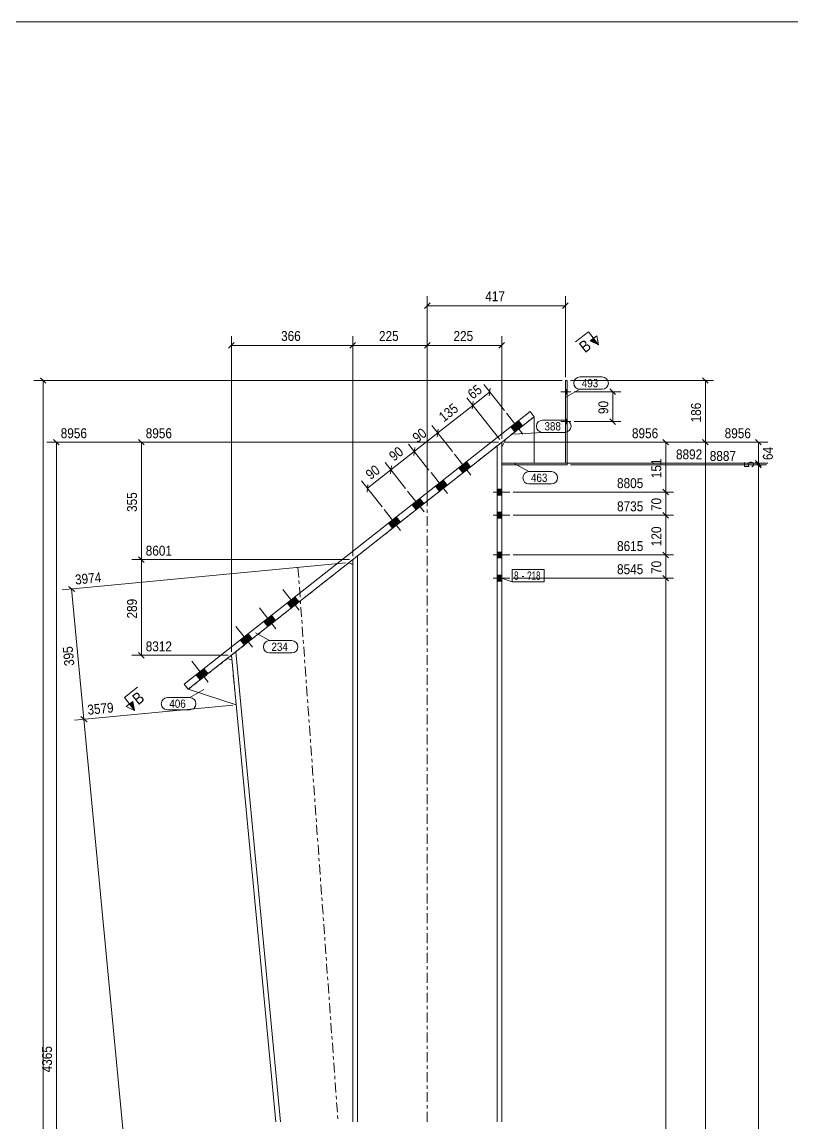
# Model space of a CAD drawing. Header units: millimetres. Extents: x 2 to 579, y 1 to 825.
# Drawn here: x 126.8 to 359.3, y 492.7 to 825 of the extents above; entities that cross this region are included whole.
import ezdxf

# ---------------------------------------------------------------- set-up
doc = ezdxf.new("R2010")
doc.units = ezdxf.units.MM
for name, pattern in [('XKITLINE00', [0]), ('XKITLINE01', [4, 1, -1, 1, -1]), ('XKITLINE03', [6, 3, -1, 1, -1])]:
    doc.linetypes.add(name, pattern=pattern)
for name, color, linetype, lineweight in [('Bolt', 3, 'Continuous', 0), ('BoltMark', 7, 'Continuous', 0), ('Dimensions', 7, 'Continuous', 0), ('DrawingSheet', 5, 'Continuous', 0), ('Part', 2, 'Continuous', 0), ('PartMark', 7, 'Continuous', 0), ('Section', 6, 'Continuous', 0)]:
    doc.layers.add(name, color=color, linetype=linetype, lineweight=lineweight)
doc.styles.add('ARIAL', font='ARIAL.TTF')
doc.styles.add('ARIAL_NARROW', font='ARIALN.TTF')

# ---------------------------------------------------------------- blocks, each defined once
blk = doc.blocks.new('*A3')
at = {"layer": 'Bolt'}
for points in [[(275.65, 701.19), (274.42, 702.76), (276.77, 704.61), (278.01, 703.04)], [(275.65, 701.19), (274.42, 702.76), (276.77, 704.61), (278.01, 703.04)], [(259.95, 688.8), (258.71, 690.37), (261.07, 692.23), (262.3, 690.66)], [(259.95, 688.8), (258.71, 690.37), (261.07, 692.23), (262.3, 690.66)], [(252.88, 683.23), (251.64, 684.8), (254, 686.66), (255.24, 685.09)], [(252.88, 683.23), (251.64, 684.8), (254, 686.66), (255.24, 685.09)], [(245.81, 677.66), (244.57, 679.23), (246.93, 681.09), (248.17, 679.52)], [(245.81, 677.66), (244.57, 679.23), (246.93, 681.09), (248.17, 679.52)], [(238.74, 672.09), (237.51, 673.66), (239.86, 675.52), (241.1, 673.95)], [(238.74, 672.09), (237.51, 673.66), (239.86, 675.52), (241.1, 673.95)], [(208.12, 647.94), (206.88, 649.51), (209.23, 651.37), (210.47, 649.8)], [(208.12, 647.94), (206.88, 649.51), (209.23, 651.37), (210.47, 649.8)], [(201.05, 642.37), (199.81, 643.94), (202.17, 645.8), (203.41, 644.23)], [(201.05, 642.37), (199.81, 643.94), (202.17, 645.8), (203.41, 644.23)], [(193.98, 636.8), (192.74, 638.37), (195.1, 640.23), (196.34, 638.66)], [(193.98, 636.8), (192.74, 638.37), (195.1, 640.23), (196.34, 638.66)], [(180.63, 626.28), (179.39, 627.85), (181.75, 629.7), (182.99, 628.13)], [(180.63, 626.28), (179.39, 627.85), (181.75, 629.7), (182.99, 628.13)]]:
    blk.add_hatch(color=3, dxfattribs=at).paths.add_polyline_path(points, flags=17)
at = {"layer": 'Bolt', "color": 3, "linetype": 'XKITLINE00', "lineweight": 0}
for p, q in [((278.07, 700.54), (273.12, 706.83)), ((278.07, 700.54), (273.12, 706.83)), ((278.01, 703.04), (276.77, 704.61)), ((278.01, 703.04), (276.77, 704.61)), ((275.65, 701.19), (274.42, 702.76)), ((275.65, 701.19), (274.42, 702.76)), ((262.36, 688.16), (257.41, 694.44)), ((262.36, 688.16), (257.41, 694.44)), ((262.3, 690.66), (261.07, 692.23)), ((262.3, 690.66), (261.07, 692.23)), ((255.3, 682.59), (250.34, 688.87)), ((255.3, 682.59), (250.34, 688.87)), ((259.95, 688.8), (258.71, 690.37)), ((259.95, 688.8), (258.71, 690.37)), ((252.88, 683.23), (251.64, 684.8)), ((252.88, 683.23), (251.64, 684.8)), ((255.24, 685.09), (254, 686.66)), ((255.24, 685.09), (254, 686.66)), ((248.23, 677.02), (243.28, 683.3)), ((248.23, 677.02), (243.28, 683.3)), ((245.81, 677.66), (244.57, 679.23)), ((245.81, 677.66), (244.57, 679.23)), ((248.17, 679.52), (246.93, 681.09)), ((248.17, 679.52), (246.93, 681.09)), ((241.16, 671.45), (236.21, 677.73)), ((241.16, 671.45), (236.21, 677.73)), ((241.1, 673.95), (239.86, 675.52)), ((241.1, 673.95), (239.86, 675.52)), ((238.74, 672.09), (237.51, 673.66)), ((238.74, 672.09), (237.51, 673.66)), ((210.53, 647.3), (205.58, 653.58)), ((210.53, 647.3), (205.58, 653.58)), ((210.47, 649.8), (209.23, 651.37)), ((210.47, 649.8), (209.23, 651.37)), ((203.47, 641.73), (198.51, 648.01)), ((203.47, 641.73), (198.51, 648.01)), ((208.12, 647.94), (206.88, 649.51)), ((208.12, 647.94), (206.88, 649.51)), ((203.41, 644.23), (202.17, 645.8)), ((203.41, 644.23), (202.17, 645.8)), ((196.4, 636.16), (191.44, 642.44)), ((196.4, 636.16), (191.44, 642.44)), ((201.05, 642.37), (199.81, 643.94)), ((201.05, 642.37), (199.81, 643.94)), ((193.98, 636.8), (192.74, 638.37)), ((193.98, 636.8), (192.74, 638.37)), ((196.34, 638.66), (195.1, 640.23)), ((196.34, 638.66), (195.1, 640.23)), ((183.05, 625.63), (178.09, 631.92)), ((183.05, 625.63), (178.09, 631.92)), ((182.99, 628.13), (181.75, 629.7)), ((182.99, 628.13), (181.75, 629.7)), ((180.63, 626.28), (179.39, 627.85)), ((180.63, 626.28), (179.39, 627.85))]:
    blk.add_line(p, q, dxfattribs=at)
blk = doc.blocks.new('*A4')
at = {"layer": 'Bolt'}
for points in [[(271.71, 682.1), (270.31, 682.1), (270.31, 683.9), (271.71, 683.9)], [(271.71, 682.1), (270.31, 682.1), (270.31, 683.9), (271.71, 683.9)], [(271.71, 675.1), (270.31, 675.1), (270.31, 676.9), (271.71, 676.9)], [(271.71, 675.1), (270.31, 675.1), (270.31, 676.9), (271.71, 676.9)], [(271.71, 663.1), (270.31, 663.1), (270.31, 664.9), (271.71, 664.9)], [(271.71, 663.1), (270.31, 663.1), (270.31, 664.9), (271.71, 664.9)], [(271.71, 656.1), (270.31, 656.1), (270.31, 657.9), (271.71, 657.9)], [(271.71, 656.1), (270.31, 656.1), (270.31, 657.9), (271.71, 657.9)]]:
    blk.add_hatch(color=3, dxfattribs=at).paths.add_polyline_path(points, flags=17)
at = {"layer": 'Bolt', "color": 3, "linetype": 'XKITLINE00', "lineweight": 0}
for p, q in [((269.11, 683), (274.11, 683)), ((269.11, 683), (274.11, 683)), ((270.31, 683.9), (271.71, 683.9)), ((270.31, 683.9), (271.71, 683.9)), ((270.31, 682.1), (271.71, 682.1)), ((270.31, 682.1), (271.71, 682.1)), ((269.11, 676), (274.11, 676)), ((269.11, 676), (274.11, 676)), ((270.31, 676.9), (271.71, 676.9)), ((270.31, 676.9), (271.71, 676.9)), ((270.31, 675.1), (271.71, 675.1)), ((270.31, 675.1), (271.71, 675.1)), ((270.31, 664.9), (271.71, 664.9)), ((270.31, 664.9), (271.71, 664.9)), ((269.11, 664), (274.11, 664)), ((269.11, 664), (274.11, 664)), ((270.31, 663.1), (271.71, 663.1)), ((270.31, 663.1), (271.71, 663.1)), ((270.31, 657.9), (271.71, 657.9)), ((270.31, 657.9), (271.71, 657.9)), ((269.11, 657), (274.11, 657)), ((269.11, 657), (274.11, 657)), ((270.31, 656.1), (271.71, 656.1)), ((270.31, 656.1), (271.71, 656.1))]:
    blk.add_line(p, q, dxfattribs=at)
blk = doc.blocks.new('*A5')
at = {"layer": 'Bolt'}
for points in [[(290.91, 714.01), (291.41, 714.01), (291.41, 712.61), (290.91, 712.61)], [(290.91, 705.01), (291.41, 705.01), (291.41, 703.61), (290.91, 703.61)]]:
    blk.add_hatch(color=3, dxfattribs=at).paths.add_polyline_path(points, flags=17)
at = {"layer": 'Bolt', "color": 3, "linetype": 'XKITLINE00', "lineweight": 0}
for p, q in [((289.57, 713.31), (292.57, 713.31)), ((290.91, 714.01), (291.41, 714.01)), ((290.91, 712.61), (291.41, 712.61)), ((290.91, 705.01), (291.41, 705.01)), ((289.57, 704.31), (292.57, 704.31)), ((290.91, 703.61), (291.41, 703.61))]:
    blk.add_line(p, q, dxfattribs=at)
blk = doc.blocks.new('*A6')
at = {"layer": 'Bolt'}
for points in [[(290.91, 714.01), (291.41, 714.01), (291.41, 712.61), (290.91, 712.61)], [(290.91, 705.01), (291.41, 705.01), (291.41, 703.61), (290.91, 703.61)]]:
    blk.add_hatch(color=3, dxfattribs=at).paths.add_polyline_path(points, flags=17)
at = {"layer": 'Bolt', "color": 3, "linetype": 'XKITLINE00', "lineweight": 0}
for p, q in [((289.57, 713.31), (292.57, 713.31)), ((290.91, 714.01), (291.41, 714.01)), ((290.91, 712.61), (291.41, 712.61)), ((290.91, 705.01), (291.41, 705.01)), ((289.57, 704.31), (292.57, 704.31)), ((290.91, 703.61), (291.41, 703.61))]:
    blk.add_line(p, q, dxfattribs=at)
blk = doc.blocks.new('*A10')
at = {"layer": 'Part', "color": 2, "linetype": 'XKITLINE00', "lineweight": 0}
for p, q in [((280.23, 707.34), (175.78, 625)), ((177.02, 623.43), (281.47, 705.77)), ((281.47, 705.77), (280.23, 707.34)), ((175.78, 625), (177.02, 623.43))]:
    blk.add_line(p, q, dxfattribs=at)
blk = doc.blocks.new('*A11')
at = {"layer": 'Part', "color": 7, "linetype": 'XKITLINE01', "lineweight": 0}
blk.add_line((271.71, 698.08), (226.71, 662.6), dxfattribs=at)
at = {"layer": 'Part', "color": 2, "linetype": 'XKITLINE00', "lineweight": 0}
for p, q in [((271.71, 492.78), (271.71, 698.08)), ((270.31, 696.97), (270.31, 492.78)), ((226.71, 662.6), (226.71, 492.78)), ((228.11, 663.71), (228.11, 492.78))]:
    blk.add_line(p, q, dxfattribs=at)
at = {"layer": 'Part', "color": 7, "linetype": 'XKITLINE03', "lineweight": 0}
blk.add_line((249.21, 492.78), (249.21, 690.34), dxfattribs=at)
blk = doc.blocks.new('*A12')
at = {"layer": 'Part', "color": 2, "linetype": 'XKITLINE00', "lineweight": 0}
for p, q in [((291.41, 691.71), (271.71, 691.71)), ((271.71, 691.21), (291.41, 691.21)), ((291.41, 691.21), (291.41, 691.71))]:
    blk.add_line(p, q, dxfattribs=at)
at = {"layer": 'Part', "color": 7, "linetype": 'XKITLINE01', "lineweight": 0}
blk.add_line((271.71, 691.71), (271.71, 691.21), dxfattribs=at)
blk = doc.blocks.new('*A13')
at = {"layer": 'Part', "color": 2, "linetype": 'XKITLINE00', "lineweight": 0}
for p, q in [((291.41, 716.71), (290.91, 716.71)), ((290.91, 716.71), (290.91, 691.71)), ((291.41, 691.71), (291.41, 716.71)), ((290.91, 691.71), (291.41, 691.71))]:
    blk.add_line(p, q, dxfattribs=at)
blk = doc.blocks.new('*A14')
at = {"layer": 'Part', "color": 7, "linetype": 'XKITLINE01', "lineweight": 0}
for p, q in [((272.89, 699.01), (281.47, 705.77)), ((271.71, 691.71), (271.71, 696.58)), ((281.47, 691.71), (271.71, 691.71))]:
    blk.add_line(p, q, dxfattribs=at)
at = {"layer": 'Part', "color": 2, "linetype": 'XKITLINE00', "lineweight": 0}
for p, q in [((281.47, 705.77), (281.47, 691.71)), ((271.71, 696.58), (272.89, 699.01))]:
    blk.add_line(p, q, dxfattribs=at)
blk = doc.blocks.new('*A18')
at = {"layer": 'Part', "color": 7, "linetype": 'XKITLINE01', "lineweight": 0}
for p, q in [((190.06, 633.71), (225.55, 661.69)), ((225.55, 661.69), (226.71, 661.13)), ((226.71, 492.78), (226.71, 661.13)), ((226.71, 492.78), (226.71, 661.13)), ((226.71, 661.13), (226.71, 661.13))]:
    blk.add_line(p, q, dxfattribs=at)
at = {"layer": 'Part', "color": 2, "linetype": 'XKITLINE00', "lineweight": 0}
for p, q in [((226.71, 661.13), (225.55, 661.69)), ((191.37, 634.74), (204.85, 492.78)), ((203.45, 492.78), (190.06, 633.71))]:
    blk.add_line(p, q, dxfattribs=at)
at = {"layer": 'Part', "color": 7, "linetype": 'XKITLINE03', "lineweight": 0}
blk.add_line((210.15, 660.24), (222.26, 492.78), dxfattribs=at)
blk = doc.blocks.new('*A19')
at = {"layer": 'Part', "color": 7, "linetype": 'XKITLINE01', "lineweight": 0}
for p, q in [((188.89, 632.78), (177.02, 623.43)), ((191.48, 618.78), (190.21, 632.22))]:
    blk.add_line(p, q, dxfattribs=at)
at = {"layer": 'Part', "color": 2, "linetype": 'XKITLINE00', "lineweight": 0}
for p, q in [((190.21, 632.22), (188.89, 632.78)), ((191.48, 618.78), (177.02, 623.43))]:
    blk.add_line(p, q, dxfattribs=at)
blk = doc.blocks.new('*A57')
at = {"layer": 'DrawingSheet', "color": 5, "linetype": 'XKITLINE00', "lineweight": 0}
blk.add_line((579, 825), (5, 825), dxfattribs=at)
blk = doc.blocks.new('*A65')
at = {"layer": 'Dimensions', "color": 7, "linetype": 'XKITLINE00', "lineweight": 0}
for p, q in [((289.91, 716.71), (130.36, 716.71)), ((132.36, 717.55), (134.06, 715.86)), ((133.21, 70.68), (133.21, 716.71))]:
    blk.add_line(p, q, dxfattribs=at)
at = {"layer": 'Dimensions', "color": 3}
blk.add_point((133.21, 716.71), dxfattribs=at)
blk = doc.blocks.new('*A68')
at = {"layer": 'Dimensions', "color": 7, "linetype": 'XKITLINE00', "lineweight": 0}
for p, q in [((270.71, 698.08), (134.36, 698.08)), ((136.36, 698.93), (138.06, 697.23)), ((137.21, 326.28), (137.21, 698.08))]:
    blk.add_line(p, q, dxfattribs=at)
at = {"layer": 'Dimensions', "color": 3}
blk.add_point((137.21, 698.08), dxfattribs=at)
at = {"layer": 'Dimensions', "color": 3, "style": 'ARIAL', "width": 0.85}
blk.add_text('8956', height=3, dxfattribs=at).set_placement((138.51, 699.28))
blk.add_text('4365', height=3, rotation=90.0002, dxfattribs=at).set_placement((135.86, 507.73))
blk = doc.blocks.new('*A69')
at = {"layer": 'Dimensions', "color": 7, "linetype": 'XKITLINE00', "lineweight": 0}
for p, q in [((292.41, 691.21), (351.61, 691.21)), ((348.36, 692.05), (350.06, 690.36)), ((349.21, 72.68), (349.21, 691.21))]:
    blk.add_line(p, q, dxfattribs=at)
at = {"layer": 'Dimensions', "color": 3}
blk.add_point((349.21, 691.21), dxfattribs=at)
at = {"layer": 'Dimensions', "color": 3, "style": 'ARIAL', "width": 0.85}
blk.add_text('8887', height=3, dxfattribs=at).set_placement((334.51, 692.41))
blk = doc.blocks.new('*A70')
at = {"layer": 'Dimensions', "color": 7, "linetype": 'XKITLINE00', "lineweight": 0}
for p, q in [((282.47, 691.71), (351.61, 691.71)), ((292.41, 691.21), (351.61, 691.21)), ((348.36, 692.55), (350.06, 690.86)), ((348.36, 692.05), (350.06, 690.36)), ((349.21, 691.21), (349.21, 691.71))]:
    blk.add_line(p, q, dxfattribs=at)
at = {"layer": 'Dimensions', "color": 3}
for p in [(349.21, 691.71), (349.21, 691.21)]:
    blk.add_point(p, dxfattribs=at)
at = {"layer": 'Dimensions', "color": 3, "style": 'ARIAL', "width": 0.85}
blk.add_text('8892', height=3, dxfattribs=at).set_placement((324.31, 692.91))
blk.add_text('5', height=3, rotation=90.0002, dxfattribs=at).set_placement((347.86, 690.34))
blk = doc.blocks.new('*A71')
at = {"layer": 'Dimensions', "color": 7, "linetype": 'XKITLINE00', "lineweight": 0}
for p, q in [((272.71, 698.08), (352.06, 698.08)), ((348.36, 698.93), (350.06, 697.23)), ((349.21, 691.71), (349.21, 698.08)), ((282.47, 691.71), (352.06, 691.71)), ((348.36, 692.55), (350.06, 690.86))]:
    blk.add_line(p, q, dxfattribs=at)
at = {"layer": 'Dimensions', "color": 3}
for p in [(349.21, 698.08), (349.21, 691.71)]:
    blk.add_point(p, dxfattribs=at)
at = {"layer": 'Dimensions', "color": 3, "style": 'ARIAL', "width": 0.85}
blk.add_text('8956', height=3, dxfattribs=at).set_placement((339.01, 699.28))
blk.add_text('64', height=3, rotation=90.0002, dxfattribs=at).set_placement((353.56, 692.67))
blk = doc.blocks.new('*A72')
at = {"layer": 'Dimensions', "color": 7, "linetype": 'XKITLINE00', "lineweight": 0}
for p, q in [((275.11, 657), (323.61, 657)), ((320.36, 657.85), (322.06, 656.15)), ((321.21, 72.68), (321.21, 657))]:
    blk.add_line(p, q, dxfattribs=at)
at = {"layer": 'Dimensions', "color": 3}
blk.add_point((321.21, 657), dxfattribs=at)
at = {"layer": 'Dimensions', "color": 3, "style": 'ARIAL', "width": 0.85}
blk.add_text('8545', height=3, dxfattribs=at).set_placement((306.51, 658.2))
blk = doc.blocks.new('*A73')
at = {"layer": 'Dimensions', "color": 7, "linetype": 'XKITLINE00', "lineweight": 0}
for p, q in [((320.36, 664.85), (322.06, 663.15)), ((275.11, 664), (323.61, 664)), ((321.21, 657), (321.21, 664)), ((275.11, 657), (323.61, 657)), ((320.36, 657.85), (322.06, 656.15))]:
    blk.add_line(p, q, dxfattribs=at)
at = {"layer": 'Dimensions', "color": 3}
for p in [(321.21, 664), (321.21, 657)]:
    blk.add_point(p, dxfattribs=at)
at = {"layer": 'Dimensions', "color": 3, "style": 'ARIAL', "width": 0.85}
blk.add_text('8615', height=3, dxfattribs=at).set_placement((306.51, 665.2))
blk.add_text('70', height=3, rotation=90.0002, dxfattribs=at).set_placement((319.86, 658.27))
blk = doc.blocks.new('*A74')
at = {"layer": 'Dimensions', "color": 7, "linetype": 'XKITLINE00', "lineweight": 0}
for p, q in [((275.11, 676), (323.61, 676)), ((320.36, 676.85), (322.06, 675.15)), ((321.21, 664), (321.21, 676)), ((320.36, 664.85), (322.06, 663.15)), ((275.11, 664), (323.61, 664))]:
    blk.add_line(p, q, dxfattribs=at)
at = {"layer": 'Dimensions', "color": 3}
for p in [(321.21, 676), (321.21, 664)]:
    blk.add_point(p, dxfattribs=at)
at = {"layer": 'Dimensions', "color": 3, "style": 'ARIAL', "width": 0.85}
blk.add_text('8735', height=3, dxfattribs=at).set_placement((306.51, 677.2))
blk.add_text('120', height=3, rotation=90.0002, dxfattribs=at).set_placement((319.86, 666.66))
blk = doc.blocks.new('*A75')
at = {"layer": 'Dimensions', "color": 7, "linetype": 'XKITLINE00', "lineweight": 0}
for p, q in [((275.11, 683), (323.61, 683)), ((320.36, 683.85), (322.06, 682.15)), ((321.21, 676), (321.21, 683)), ((275.11, 676), (323.61, 676)), ((320.36, 676.85), (322.06, 675.15))]:
    blk.add_line(p, q, dxfattribs=at)
at = {"layer": 'Dimensions', "color": 3}
for p in [(321.21, 683), (321.21, 676)]:
    blk.add_point(p, dxfattribs=at)
at = {"layer": 'Dimensions', "color": 3, "style": 'ARIAL', "width": 0.85}
blk.add_text('8805', height=3, dxfattribs=at).set_placement((306.51, 684.2))
blk.add_text('70', height=3, rotation=90.0002, dxfattribs=at).set_placement((319.86, 677.27))
blk = doc.blocks.new('*A76')
at = {"layer": 'Dimensions', "color": 7, "linetype": 'XKITLINE00', "lineweight": 0}
for p, q in [((272.71, 698.08), (323.61, 698.08)), ((320.36, 698.93), (322.06, 697.23)), ((321.21, 683), (321.21, 698.08)), ((275.11, 683), (323.61, 683)), ((320.36, 683.85), (322.06, 682.15))]:
    blk.add_line(p, q, dxfattribs=at)
at = {"layer": 'Dimensions', "color": 3}
for p in [(321.21, 698.08), (321.21, 683)]:
    blk.add_point(p, dxfattribs=at)
at = {"layer": 'Dimensions', "color": 3, "style": 'ARIAL', "width": 0.85}
blk.add_text('8956', height=3, dxfattribs=at).set_placement((311.01, 699.28))
blk.add_text('151', height=3, rotation=90.0002, dxfattribs=at).set_placement((319.86, 687.2))
blk = doc.blocks.new('*A77')
at = {"layer": 'Dimensions', "color": 7, "linetype": 'XKITLINE00', "lineweight": 0}
for p, q in [((293.57, 713.31), (307.61, 713.31)), ((304.36, 714.15), (306.06, 712.46)), ((305.21, 704.31), (305.21, 713.31)), ((304.36, 705.15), (306.06, 703.46)), ((293.57, 704.31), (307.61, 704.31))]:
    blk.add_line(p, q, dxfattribs=at)
at = {"layer": 'Dimensions', "color": 3}
for p in [(305.21, 713.31), (305.21, 704.31)]:
    blk.add_point(p, dxfattribs=at)
at = {"layer": 'Dimensions', "color": 3, "style": 'ARIAL', "width": 0.85}
blk.add_text('90', height=3, rotation=90.0002, dxfattribs=at).set_placement((303.86, 706.58))
blk = doc.blocks.new('*A78')
at = {"layer": 'Dimensions', "color": 7, "linetype": 'XKITLINE00', "lineweight": 0}
for p, q in [((190.49, 618.68), (142.7, 614.15)), ((144.61, 615.18), (146.46, 613.65)), ((173.28, 322.21), (145.53, 614.42)), ((172.6, 329.4), (173.28, 322.21)), ((224.32, 327.06), (170.45, 321.94)), ((224.32, 327.06), (170.89, 321.98)), ((172.36, 322.97), (174.21, 321.45)), ((172.55, 324.65), (173.28, 322.21)), ((173.54, 324.75), (173.28, 322.21))]:
    blk.add_line(p, q, dxfattribs=at)
at = {"layer": 'Dimensions', "color": 3}
for p in [(145.53, 614.42), (173.28, 322.21)]:
    blk.add_point(p, dxfattribs=at)
at = {"layer": 'Dimensions', "color": 7}
blk.add_point((173.28, 322.21), dxfattribs=at)
at = {"layer": 'Dimensions', "color": 3, "style": 'ARIAL', "width": 0.85}
for s, rotation, p in [('3579', 5.4259, (146.71, 615.73)), ('3579', 95.4261, (158.48, 463.75)), ('RD', -84.5743, (173.79, 329.51))]:
    blk.add_text(s, height=3, rotation=rotation, dxfattribs=at).set_placement(p)
blk = doc.blocks.new('*A79')
at = {"layer": 'Dimensions', "color": 7, "linetype": 'XKITLINE00', "lineweight": 0}
for p, q in [((224.55, 661.59), (138.96, 653.46)), ((140.88, 654.5), (142.73, 652.97)), ((145.53, 614.42), (141.8, 653.73)), ((190.49, 618.68), (142.7, 614.15)), ((144.61, 615.18), (146.46, 613.65))]:
    blk.add_line(p, q, dxfattribs=at)
at = {"layer": 'Dimensions', "color": 3}
for p in [(141.8, 653.73), (145.53, 614.42)]:
    blk.add_point(p, dxfattribs=at)
at = {"layer": 'Dimensions', "color": 3, "style": 'ARIAL', "width": 0.85}
for s, rotation, p in [('3974', 5.4259, (142.98, 655.05)), ('395', 95.4261, (142.64, 630.62))]:
    blk.add_text(s, height=3, rotation=rotation, dxfattribs=at).set_placement(p)
blk = doc.blocks.new('*A80')
at = {"layer": 'Dimensions', "color": 7, "linetype": 'XKITLINE00', "lineweight": 0}
for p, q in [((249.21, 681.34), (249.21, 742.15)), ((290.91, 717.71), (290.91, 742.15)), ((250.06, 740.14), (248.36, 738.45)), ((249.21, 739.3), (290.91, 739.3)), ((291.76, 740.14), (290.06, 738.45))]:
    blk.add_line(p, q, dxfattribs=at)
at = {"layer": 'Dimensions', "color": 3}
for p in [(249.21, 739.3), (290.91, 739.3)]:
    blk.add_point(p, dxfattribs=at)
at = {"layer": 'Dimensions', "color": 3, "style": 'ARIAL', "width": 0.85}
blk.add_text('417', height=3, dxfattribs=at).set_placement((266.72, 740.65))
blk = doc.blocks.new('*A83')
at = {"layer": 'BoltMark', "color": 7, "linetype": 'XKITLINE00', "lineweight": 0}
for p, q in [((274.81, 659.62), (284.5, 659.62)), ((274.81, 655.92), (274.81, 659.62)), ((284.5, 655.92), (284.5, 659.62)), ((271.61, 657), (274.81, 655.92)), ((274.81, 655.92), (284.5, 655.92))]:
    blk.add_line(p, q, dxfattribs=at)
at = {"layer": 'BoltMark', "color": 3, "style": 'ARIAL_NARROW', "width": 0.85}
for s, p in [('8', (275.41, 656.52)), ('?18', (279.34, 656.52)), ('-', (277.68, 656.52))]:
    blk.add_text(s, height=2.5, dxfattribs=at).set_placement(p)
blk = doc.blocks.new('*A84')
at = {"layer": 'PartMark', "color": 7, "linetype": 'XKITLINE00', "lineweight": 0}
for p, q in [((181.72, 623.33), (177.48, 620.94)), ((170.72, 620.94), (177.48, 620.94)), ((170.72, 617.24), (177.48, 617.24))]:
    blk.add_line(p, q, dxfattribs=at)
for centre, start, end in [((170.72, 619.09), 90, 270), ((177.48, 619.09), 270, 90)]:
    blk.add_arc(centre, 1.85, start, end, dxfattribs=at)
at = {"layer": 'PartMark', "color": 3, "style": 'ARIAL', "width": 0.85}
blk.add_text('406', height=2.5, dxfattribs=at).set_placement((171.32, 617.84))
blk = doc.blocks.new('*A87')
at = {"layer": 'PartMark', "color": 7, "linetype": 'XKITLINE00', "lineweight": 0}
for p, q in [((284, 704.72), (290.77, 704.72)), ((275.39, 700.47), (284, 701.02)), ((284, 701.02), (290.77, 701.02))]:
    blk.add_line(p, q, dxfattribs=at)
for centre, start, end in [((284, 702.87), 90, 270), ((290.77, 702.87), 270, 90)]:
    blk.add_arc(centre, 1.85, start, end, dxfattribs=at)
at = {"layer": 'PartMark', "color": 3, "style": 'ARIAL', "width": 0.85}
blk.add_text('388', height=2.5, dxfattribs=at).set_placement((284.6, 701.62))
blk = doc.blocks.new('*A88')
at = {"layer": 'PartMark', "color": 7, "linetype": 'XKITLINE00', "lineweight": 0}
for p, q in [((295.28, 717.77), (302.05, 717.77)), ((291.04, 711.68), (295.28, 714.07)), ((295.28, 714.07), (302.05, 714.07))]:
    blk.add_line(p, q, dxfattribs=at)
for centre, start, end in [((295.28, 715.92), 90, 270), ((302.05, 715.92), 270, 90)]:
    blk.add_arc(centre, 1.85, start, end, dxfattribs=at)
at = {"layer": 'PartMark', "color": 3, "style": 'ARIAL', "width": 0.85}
blk.add_text('493', height=2.5, dxfattribs=at).set_placement((295.88, 714.67))
blk = doc.blocks.new('*A89')
at = {"layer": 'PartMark', "color": 7, "linetype": 'XKITLINE00', "lineweight": 0}
for p, q in [((275.68, 691.58), (279.92, 689.18)), ((279.92, 689.18), (286.69, 689.18)), ((279.92, 685.48), (286.69, 685.48))]:
    blk.add_line(p, q, dxfattribs=at)
for centre, start, end in [((279.92, 687.33), 90, 270), ((286.69, 687.33), 270, 90)]:
    blk.add_arc(centre, 1.85, start, end, dxfattribs=at)
at = {"layer": 'PartMark', "color": 3, "style": 'ARIAL', "width": 0.85}
blk.add_text('463', height=2.5, dxfattribs=at).set_placement((280.52, 686.08))
blk = doc.blocks.new('*A91')
at = {"layer": 'PartMark', "color": 7, "linetype": 'XKITLINE00', "lineweight": 0}
for p, q in [((197.3, 640.52), (201.55, 638.13)), ((201.55, 638.13), (208.31, 638.13)), ((201.55, 634.43), (208.31, 634.43))]:
    blk.add_line(p, q, dxfattribs=at)
for centre, start, end in [((201.55, 636.28), 90, 270), ((208.31, 636.28), 270, 90)]:
    blk.add_arc(centre, 1.85, start, end, dxfattribs=at)
at = {"layer": 'PartMark', "color": 3, "style": 'ARIAL', "width": 0.85}
blk.add_text('234', height=2.5, dxfattribs=at).set_placement((202.15, 635.03))
blk = doc.blocks.new('*A94')
at = {"layer": 'Section'}
for points in [[(299.41, 729.47), (300.96, 727.5), (298.43, 728.69)], [(160.28, 619.78), (160.84, 617.04), (159.29, 619)]]:
    blk.add_hatch(color=3, dxfattribs=at).paths.add_polyline_path(points, flags=17)
at = {"layer": 'Section', "color": 1, "linetype": 'XKITLINE00', "lineweight": 0}
for p, q in [((297.87, 731.43), (293.94, 728.34)), ((297.87, 731.43), (300.96, 727.5)), ((157.75, 620.97), (161.67, 624.06)), ((157.75, 620.97), (160.84, 617.04))]:
    blk.add_line(p, q, dxfattribs=at)
at = {"layer": 'Section', "color": 3, "linetype": 'XKITLINE00', "lineweight": 0}
for p, q in [((298.43, 728.69), (300.4, 730.24)), ((300.96, 727.5), (298.43, 728.69)), ((300.4, 730.24), (300.96, 727.5)), ((160.28, 619.78), (158.31, 618.23)), ((160.84, 617.04), (158.31, 618.23)), ((160.84, 617.04), (160.28, 619.78))]:
    blk.add_line(p, q, dxfattribs=at)
at = {"layer": 'Section', "color": 7, "style": 'ARIAL', "width": 0.85}
for p in [(296.83, 724.89), (161.91, 618.52)]:
    blk.add_text('B', height=3.5, rotation=38.2507, dxfattribs=at).set_placement(p)
blk = doc.blocks.new('*A97')
at = {"layer": 'Dimensions', "color": 7, "linetype": 'XKITLINE00', "lineweight": 0}
for p, q in [((190.91, 728.14), (189.22, 726.45)), ((190.06, 634.71), (190.06, 730.15)), ((227.56, 728.14), (225.86, 726.45)), ((226.71, 663.6), (226.71, 730.15)), ((190.06, 727.3), (226.71, 727.3))]:
    blk.add_line(p, q, dxfattribs=at)
at = {"layer": 'Dimensions', "color": 3}
for p in [(190.06, 727.3), (226.71, 727.3)]:
    blk.add_point(p, dxfattribs=at)
at = {"layer": 'Dimensions', "color": 3, "style": 'ARIAL', "width": 0.85}
blk.add_text('366', height=3, dxfattribs=at).set_placement((205.05, 728.65))
blk = doc.blocks.new('*A98')
at = {"layer": 'Dimensions', "color": 7, "linetype": 'XKITLINE00', "lineweight": 0}
for p, q in [((227.56, 728.14), (225.86, 726.45)), ((226.71, 663.6), (226.71, 730.15)), ((250.06, 728.14), (248.36, 726.45)), ((249.21, 681.34), (249.21, 730.15)), ((226.71, 727.3), (249.21, 727.3))]:
    blk.add_line(p, q, dxfattribs=at)
at = {"layer": 'Dimensions', "color": 3}
for p in [(226.71, 727.3), (249.21, 727.3)]:
    blk.add_point(p, dxfattribs=at)
at = {"layer": 'Dimensions', "color": 3, "style": 'ARIAL', "width": 0.85}
blk.add_text('225', height=3, dxfattribs=at).set_placement((234.62, 728.65))
blk = doc.blocks.new('*A99')
at = {"layer": 'Dimensions', "color": 7, "linetype": 'XKITLINE00', "lineweight": 0}
for p, q in [((250.06, 728.14), (248.36, 726.45)), ((249.21, 681.34), (249.21, 730.15)), ((272.56, 728.14), (270.86, 726.45)), ((271.71, 699.08), (271.71, 730.15)), ((249.21, 727.3), (271.71, 727.3))]:
    blk.add_line(p, q, dxfattribs=at)
at = {"layer": 'Dimensions', "color": 3}
for p in [(249.21, 727.3), (271.71, 727.3)]:
    blk.add_point(p, dxfattribs=at)
at = {"layer": 'Dimensions', "color": 3, "style": 'ARIAL', "width": 0.85}
blk.add_text('225', height=3, dxfattribs=at).set_placement((257.12, 728.65))
blk = doc.blocks.new('*A100')
at = {"layer": 'Dimensions', "color": 7, "linetype": 'XKITLINE00', "lineweight": 0}
for p, q in [((225.71, 662.6), (160.03, 662.6)), ((162.03, 663.45), (163.73, 661.75)), ((162.88, 633.71), (162.88, 662.6)), ((189.06, 633.71), (160.03, 633.71)), ((162.03, 634.56), (163.73, 632.86))]:
    blk.add_line(p, q, dxfattribs=at)
at = {"layer": 'Dimensions', "color": 3}
for p in [(162.88, 662.6), (162.88, 633.71)]:
    blk.add_point(p, dxfattribs=at)
at = {"layer": 'Dimensions', "color": 3, "style": 'ARIAL', "width": 0.85}
for s, p in [('8601', (164.18, 663.8)), ('8312', (164.18, 634.91))]:
    blk.add_text(s, height=3, dxfattribs=at).set_placement(p)
blk.add_text('289', height=3, rotation=90.0002, dxfattribs=at).set_placement((161.53, 644.82))
blk = doc.blocks.new('*A101')
at = {"layer": 'Dimensions', "color": 7, "linetype": 'XKITLINE00', "lineweight": 0}
for p, q in [((270.71, 698.08), (160.03, 698.08)), ((162.03, 698.93), (163.73, 697.23)), ((162.88, 662.6), (162.88, 698.08)), ((225.71, 662.6), (160.03, 662.6)), ((162.03, 663.45), (163.73, 661.75))]:
    blk.add_line(p, q, dxfattribs=at)
at = {"layer": 'Dimensions', "color": 3}
for p in [(162.88, 698.08), (162.88, 662.6)]:
    blk.add_point(p, dxfattribs=at)
at = {"layer": 'Dimensions', "color": 3, "style": 'ARIAL', "width": 0.85}
blk.add_text('8956', height=3, dxfattribs=at).set_placement((164.18, 699.28))
blk.add_text('355', height=3, rotation=90.0002, dxfattribs=at).set_placement((161.53, 677))
blk = doc.blocks.new('*A102')
at = {"layer": 'Dimensions', "color": 7, "linetype": 'XKITLINE00', "lineweight": 0}
for p, q in [((242.66, 684.09), (236.45, 691.95)), ((231.15, 684.14), (238.22, 689.71)), ((238.36, 690.91), (238.08, 688.52)), ((235.59, 678.51), (229.39, 686.38)), ((231.29, 685.33), (231.01, 682.95))]:
    blk.add_line(p, q, dxfattribs=at)
at = {"layer": 'Dimensions', "color": 3}
for p in [(238.22, 689.71), (231.15, 684.14)]:
    blk.add_point(p, dxfattribs=at)
at = {"layer": 'Dimensions', "color": 3, "style": 'ARIAL', "width": 0.85}
blk.add_text('90', height=3, rotation=38.2507, dxfattribs=at).set_placement((232.1, 686.61))
blk = doc.blocks.new('*A103')
at = {"layer": 'Dimensions', "color": 7, "linetype": 'XKITLINE00', "lineweight": 0}
for p, q in [((238.22, 689.71), (245.29, 695.29)), ((249.72, 689.66), (243.52, 697.52)), ((245.43, 696.48), (245.15, 694.09)), ((242.66, 684.09), (236.45, 691.95)), ((238.36, 690.91), (238.08, 688.52))]:
    blk.add_line(p, q, dxfattribs=at)
at = {"layer": 'Dimensions', "color": 3}
for p in [(245.29, 695.29), (238.22, 689.71)]:
    blk.add_point(p, dxfattribs=at)
at = {"layer": 'Dimensions', "color": 3, "style": 'ARIAL', "width": 0.85}
blk.add_text('90', height=3, rotation=38.2507, dxfattribs=at).set_placement((239.17, 692.18))
blk = doc.blocks.new('*A104')
at = {"layer": 'Dimensions', "color": 7, "linetype": 'XKITLINE00', "lineweight": 0}
for p, q in [((256.79, 695.23), (250.59, 703.1)), ((252.5, 702.05), (252.21, 699.67)), ((245.29, 695.29), (252.35, 700.86)), ((249.72, 689.66), (243.52, 697.52)), ((245.43, 696.48), (245.15, 694.09))]:
    blk.add_line(p, q, dxfattribs=at)
at = {"layer": 'Dimensions', "color": 3}
for p in [(252.35, 700.86), (245.29, 695.29)]:
    blk.add_point(p, dxfattribs=at)
at = {"layer": 'Dimensions', "color": 3, "style": 'ARIAL', "width": 0.85}
blk.add_text('90', height=3, rotation=38.2507, dxfattribs=at).set_placement((246.24, 697.76))
blk = doc.blocks.new('*A105')
at = {"layer": 'Dimensions', "color": 7, "linetype": 'XKITLINE00', "lineweight": 0}
for p, q in [((271.09, 698.86), (261.18, 711.44)), ((252.35, 700.86), (262.94, 709.2)), ((263.08, 710.4), (262.8, 708.01)), ((256.79, 695.23), (250.59, 703.1)), ((252.5, 702.05), (252.21, 699.67))]:
    blk.add_line(p, q, dxfattribs=at)
at = {"layer": 'Dimensions', "color": 3}
for p in [(262.94, 709.2), (252.35, 700.86)]:
    blk.add_point(p, dxfattribs=at)
at = {"layer": 'Dimensions', "color": 3, "style": 'ARIAL', "width": 0.85}
blk.add_text('135', height=3, rotation=38.2507, dxfattribs=at).set_placement((254.19, 704.02))
blk = doc.blocks.new('*A106')
at = {"layer": 'Dimensions', "color": 7, "linetype": 'XKITLINE00', "lineweight": 0}
for p, q in [((272.5, 707.61), (266.3, 715.48)), ((268.2, 714.43), (267.92, 712.05)), ((271.09, 698.86), (261.18, 711.44)), ((262.94, 709.2), (268.06, 713.24)), ((263.08, 710.4), (262.8, 708.01))]:
    blk.add_line(p, q, dxfattribs=at)
at = {"layer": 'Dimensions', "color": 3}
for p in [(268.06, 713.24), (262.94, 709.2)]:
    blk.add_point(p, dxfattribs=at)
at = {"layer": 'Dimensions', "color": 3, "style": 'ARIAL', "width": 0.85}
blk.add_text('65', height=3, rotation=38.2507, dxfattribs=at).set_placement((262.92, 710.9))
blk = doc.blocks.new('*A107')
at = {"layer": 'Dimensions', "color": 7, "linetype": 'XKITLINE00', "lineweight": 0}
for p, q in [((272.71, 698.08), (335.61, 698.08)), ((332.36, 698.93), (334.06, 697.23)), ((333.21, 72.68), (333.21, 698.08))]:
    blk.add_line(p, q, dxfattribs=at)
at = {"layer": 'Dimensions', "color": 3}
blk.add_point((333.21, 698.08), dxfattribs=at)
blk = doc.blocks.new('*A108')
at = {"layer": 'Dimensions', "color": 7, "linetype": 'XKITLINE00', "lineweight": 0}
for p, q in [((292.41, 716.71), (335.61, 716.71)), ((332.36, 717.55), (334.06, 715.86)), ((333.21, 698.08), (333.21, 716.71)), ((272.71, 698.08), (335.61, 698.08)), ((332.36, 698.93), (334.06, 697.23))]:
    blk.add_line(p, q, dxfattribs=at)
at = {"layer": 'Dimensions', "color": 3}
for p in [(333.21, 716.71), (333.21, 698.08)]:
    blk.add_point(p, dxfattribs=at)
at = {"layer": 'Dimensions', "color": 3, "style": 'ARIAL', "width": 0.85}
blk.add_text('186', height=3, rotation=90.0002, dxfattribs=at).set_placement((331.86, 704.05))

msp = doc.modelspace()

# ---------------------------------------------------------------- block references
at = {"lineweight": 0}
for name in ['*A57', '*A80', '*A94', '*A97', '*A98', '*A99', '*A88', '*A65', '*A106', '*A108', '*A13', '*A105', '*A5', '*A6', '*A77', '*A10', '*A3', '*A14', '*A87', '*A68', '*A101', '*A104', '*A71', '*A76', '*A107', '*A103', '*A69', '*A70', '*A102', '*A12', '*A89', '*A75', '*A4', '*A74', '*A73', '*A100', '*A79', '*A18', '*A72', '*A83', '*A91', '*A19', '*A84', '*A78']:
    msp.add_blockref(name, (0, 0), dxfattribs=at)
at = {"layer": 'Part', "lineweight": 0}
msp.add_blockref('*A11', (0, 0), dxfattribs=at)

doc.saveas('drawing.dxf')
